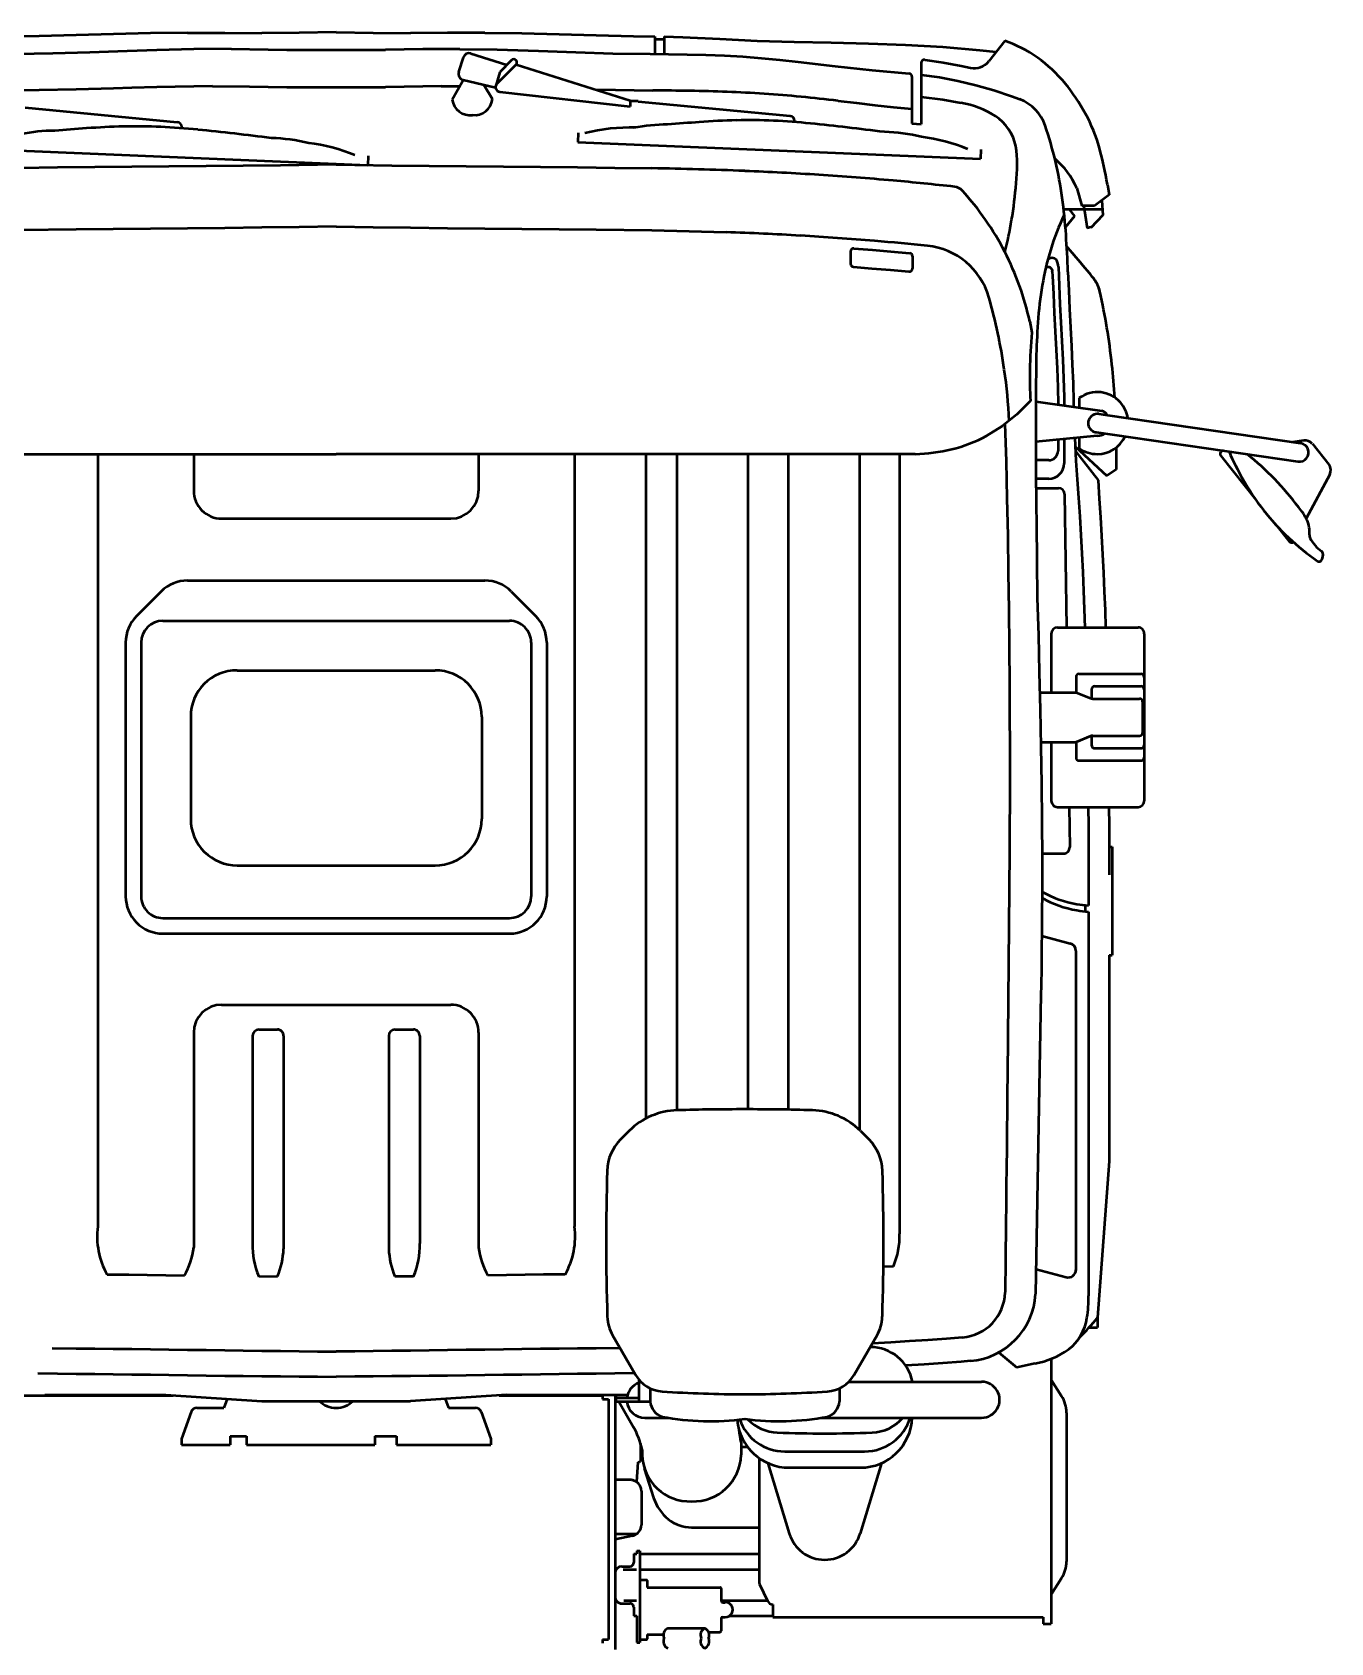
# Model space of a CAD drawing. Header units: millimetres. Extents: x 6561 to 120951, y 30990 to 83596.
# Drawn here: x 35562 to 36611, y 40950 to 42251 of the extents above; entities that cross this region are included whole.
import ezdxf

# ---------------------------------------------------------------- set-up
doc = ezdxf.new("R2010")
doc.units = ezdxf.units.MM
doc.layers.add('Diagramm-AM_2', color=152, linetype='Continuous', lineweight=50)
doc.layers.add('Gebäude-AM_0', color=7, linetype='Continuous', lineweight=50)

# ---------------------------------------------------------------- blocks, each defined once
blk = doc.blocks.new('Kipper DS')
at = {"layer": 'Diagramm-AM_2', "ltscale": 0.3}
for p, q in [((-167453.8, -2733340.9), (-167420.6, -2733314.4)), ((-167404.2, -2733312.9), (-167333.3, -2733350.7)), ((-167500.3, -2733672), (-167455, -2733359.8)), ((-167472.6, -2733690.1), (-167425.3, -2733364.2)), ((-167459.3, -2733354.7), (-167456.8, -2733372.8)), ((-167325.3, -2733401.5), (-167296.3, -2733378.3)), ((-167434.6, -2733488.9), (-167363.6, -2733432.1)), ((-167157.4, -2733752.5), (-167157.4, -2733622.5)), ((-167147.4, -2733612.5), (-166877.4, -2733612.5)), ((-167082.4, -2733717.5), (-167082.4, -2733617.5)), ((-167062.4, -2733692.5), (-167062.4, -2733617.5)), ((-167042.4, -2733695.6), (-167042.4, -2733620)), ((-167037.4, -2733615), (-167012.4, -2733615)), ((-167012.4, -2733615), (-166987.4, -2733615)), ((-166982.4, -2733695.6), (-166982.4, -2733620)), ((-166962.4, -2733692.5), (-166962.4, -2733617.5)), ((-166942.4, -2733717.5), (-166942.4, -2733617.5)), ((-166867.4, -2733752.5), (-166867.4, -2733622.5)), ((-167447.8, -2733657.8), (-167412.4, -2733657.8)), ((-167412.4, -2733657.8), (-167402.4, -2733672.8)), ((-166803.1, -2733669.2), (-166803.1, -2733664.1)), ((-166803.1, -2733664.1), (-166628.1, -2733664.1)), ((-166628.1, -2733669.1), (-166628.1, -2733664.1)), ((-167872.8, -2733672), (-167856, -2733669.3)), ((-167856, -2733669.3), (-167838.1, -2733692.5)), ((-167847, -2733680.9), (-167823.4, -2733679.4)), ((-167832.4, -2733680.5), (-167832.4, -2733742.5)), ((-167823.4, -2733679.4), (-167802.9, -2733698.6)), ((-167522.4, -2733787.5), (-167507.1, -2733680.8)), ((-167502.3, -2733685.8), (-167500.3, -2733672)), ((-167466.8, -2733688.3), (-167457.4, -2733787.5)), ((-167449.7, -2733724), (-167402.4, -2733672.8)), ((-167442.3, -2733723.7), (-167395.2, -2733687.1)), ((-167395.2, -2733687.1), (-167365.3, -2733685)), ((-167365.3, -2733685), (-167335.3, -2733683)), ((-167335.3, -2733683), (-167305.4, -2733681.2)), ((-167305.4, -2733681.2), (-167275.4, -2733679.6)), ((-167275.4, -2733679.6), (-167245.5, -2733678.1)), ((-167245.5, -2733678.1), (-167215.5, -2733676.9)), ((-167215.5, -2733676.9), (-167185.5, -2733675.8)), ((-167185.5, -2733675.8), (-167157.4, -2733674.9)), ((-166867.4, -2733669.5), (-166837.4, -2733669.3)), ((-166837.4, -2733669.3), (-166807.4, -2733669.1)), ((-166807.4, -2733669.1), (-166777.4, -2733669.1)), ((-166777.4, -2733669.1), (-166758.1, -2733669.1)), ((-166628.1, -2733669.1), (-166295.4, -2733669.1)), ((-166295.4, -2733669.1), (-166043.1, -2733688)), ((-166043.1, -2733688), (-166026.9, -2733688)), ((-166026.9, -2733701.7), (-166026.9, -2733688)), ((-167866.6, -2733721.5), (-167838.1, -2733713.3)), ((-167838.1, -2733692.5), (-167838.1, -2733713.3)), ((-167837.4, -2733710), (-167802.3, -2733704.5)), ((-167803.6, -2733698.6), (-167802.3, -2733704.5)), ((-167803.6, -2733698.6), (-167802.9, -2733698.6)), ((-167336.5, -2733716.4), (-167306.6, -2733714.6)), ((-167306.6, -2733714.6), (-167276.6, -2733713)), ((-167276.6, -2733713), (-167246.6, -2733711.6)), ((-167246.6, -2733711.6), (-167216.7, -2733710.3)), ((-167216.7, -2733710.3), (-167186.7, -2733709.2)), ((-167186.7, -2733709.2), (-167157.4, -2733708.3)), ((-167057.4, -2733697.5), (-167042.8, -2733697.5)), ((-167052.4, -2733722.5), (-167043.1, -2733699.3)), ((-166982, -2733697.5), (-166967.4, -2733697.5)), ((-166981.7, -2733699.3), (-166972.4, -2733722.5)), ((-166867.4, -2733702.9), (-166837.4, -2733702.6)), ((-166837.4, -2733702.6), (-166807.4, -2733702.5)), ((-166807.4, -2733702.5), (-166777.4, -2733702.5)), ((-166777.4, -2733702.5), (-166758.1, -2733702.5)), ((-166758.1, -2733702.5), (-166708.4, -2733702.7)), ((-166708.9, -2733707.7), (-166698.9, -2733707.7)), ((-166698.4, -2733702.7), (-166078.1, -2733702.7)), ((-167831.7, -2733733), (-167821.7, -2733724.9)), ((-167821.7, -2733724.9), (-167803.9, -2733739.6)), ((-167731.6, -2733735.6), (-167701.7, -2733734.4)), ((-167701.7, -2733734.4), (-167671.7, -2733733.2)), ((-167671.7, -2733733.2), (-167641.7, -2733731.7)), ((-167641.7, -2733731.7), (-167611.8, -2733730.1)), ((-167611.8, -2733730.1), (-167581.8, -2733728.6)), ((-167589.6, -2733744), (-167529.7, -2733741.8)), ((-167581.8, -2733728.6), (-167551.8, -2733727.4)), ((-167551.8, -2733727.4), (-167521.8, -2733726.8)), ((-167529.7, -2733741.8), (-167515.8, -2733741.7)), ((-167528, -2733717.5), (-167512.4, -2733717.5)), ((-167521.8, -2733726.8), (-167513.7, -2733726.7)), ((-167464, -2733717.5), (-167446.8, -2733717.5)), ((-167463.4, -2733724.6), (-167426.3, -2733723)), ((-167461.7, -2733741.7), (-167422.4, -2733741.7)), ((-167426.3, -2733723), (-167396.4, -2733720.6)), ((-167396.4, -2733720.6), (-167366.5, -2733718.4)), ((-167372.5, -2733741), (-167157.4, -2733737.9)), ((-167366.5, -2733718.4), (-167336.5, -2733716.4)), ((-167077.4, -2733722.5), (-167052.4, -2733722.5)), ((-167052.4, -2733781.1), (-167052.4, -2733722.5)), ((-166972.4, -2733779.4), (-166972.4, -2733722.5)), ((-166972.4, -2733722.5), (-166947.4, -2733722.5)), ((-166867.4, -2733733.7), (-166802.5, -2733732.8)), ((-166659.5, -2733778), (-166647.1, -2733731.9)), ((-166635.1, -2733722.7), (-166119.3, -2733722.7)), ((-166121.4, -2733787.2), (-166108.3, -2733738.4)), ((-165889.5, -2733738), (-165769.4, -2733738)), ((-165769.4, -2733738), (-165649.3, -2733738)), ((-167739.5, -2733751), (-167709.5, -2733749.7)), ((-167731.6, -2733760.9), (-167725.3, -2733760.4)), ((-167725.3, -2733760.4), (-167695.4, -2733759.2)), ((-167709.5, -2733749.7), (-167679.5, -2733748.5)), ((-167695.4, -2733759.2), (-167665.4, -2733757.9)), ((-167679.5, -2733748.5), (-167649.6, -2733747.1)), ((-167665.4, -2733757.9), (-167635.4, -2733756.4)), ((-167649.6, -2733747.1), (-167619.6, -2733745.5)), ((-167635.4, -2733756.4), (-167605.5, -2733754.8)), ((-167619.6, -2733745.5), (-167589.6, -2733744)), ((-167605.5, -2733754.8), (-167575.5, -2733753.3)), ((-167575.5, -2733753.3), (-167545.5, -2733752.2)), ((-167545.5, -2733752.2), (-167517.3, -2733751.7)), ((-167460.8, -2733751.7), (-167442.4, -2733751.7)), ((-167427.4, -2733766.7), (-167427.4, -2733787.5)), ((-167397.4, -2733766.7), (-167397.4, -2733787.5)), ((-167382.4, -2733787.3), (-167382.4, -2733751)), ((-167147.4, -2733762.5), (-167052.4, -2733762.5)), ((-166972.4, -2733762.5), (-166877.4, -2733762.5)), ((-166792.4, -2733777.6), (-166792.4, -2733742.8)), ((-165976.5, -2733762.5), (-165596.2, -2733762.5)), ((-165942.5, -2733762.5), (-165916.3, -2733745.8)), ((-165622.4, -2733745.9), (-165596.2, -2733762.5)), ((-165596.2, -2733762.5), (-165548.4, -2733762.5)), ((-165548.4, -2733775.5), (-165548.4, -2733762.5)), ((-167651.5, -2733797.3), (-167633.6, -2733793.9)), ((-167590, -2733786.9), (-167530, -2733787.5)), ((-167530, -2733787.5), (-167470, -2733787.5)), ((-167470, -2733787.5), (-167410, -2733787.6)), ((-167410, -2733787.6), (-167354.8, -2733787)), ((-167354.8, -2733787), (-167324.8, -2733786.6)), ((-167324.8, -2733786.6), (-167264.8, -2733785.9)), ((-167264.8, -2733785.9), (-167204.8, -2733785.1)), ((-167204.8, -2733785.1), (-167144.8, -2733783.4)), ((-167144.8, -2733783.4), (-167084.8, -2733781.9)), ((-167084.8, -2733781.9), (-167024.9, -2733780.5)), ((-167024.9, -2733780.5), (-166964.9, -2733779.4)), ((-166964.9, -2733779.4), (-166904.9, -2733778.5)), ((-166904.9, -2733778.5), (-166844.9, -2733777.9)), ((-166844.9, -2733777.9), (-166784.9, -2733777.5)), ((-166784.9, -2733777.5), (-166754.9, -2733777.5)), ((-166758.1, -2733777.5), (-166728.1, -2733777.5)), ((-166728.1, -2733777.5), (-166698.1, -2733777.7)), ((-166698.1, -2733777.7), (-166668.1, -2733777.9)), ((-166668.1, -2733777.9), (-166638.1, -2733778.2)), ((-166638.1, -2733778.2), (-166608.1, -2733778.5)), ((-166608.1, -2733778.5), (-166578.2, -2733779)), ((-166578.2, -2733779), (-166565.2, -2733779.2)), ((-166565.2, -2733779.2), (-166081.2, -2733787.9)), ((-165968.9, -2733789.1), (-165962.4, -2733818.4)), ((-165559.4, -2733775.5), (-165548.4, -2733775.5)), ((-165559.4, -2734212.5), (-165559.4, -2733775.5)), ((-168015.4, -2733827), (-168010.2, -2733813.2)), ((-167523.4, -2733796.3), (-167522.3, -2733797)), ((-167522.3, -2733797), (-167501.3, -2733818.4)), ((-167501.3, -2733818.4), (-167482.6, -2733841.9)), ((-165986.8, -2733847.5), (-165962.4, -2733818.4)), ((-168104.9, -2733837.6), (-168071.9, -2733863.3)), ((-168025.1, -2733855.4), (-168015.4, -2733827)), ((-167485.7, -2733837.7), (-167425.7, -2733835.6)), ((-167482.6, -2733841.9), (-167466.9, -2733867.4)), ((-167425.7, -2733835.6), (-167365.7, -2733834.1)), ((-167365.7, -2733834.1), (-167305.7, -2733833)), ((-167305.7, -2733833), (-167245.7, -2733832.1)), ((-167245.7, -2733832.1), (-167185.7, -2733831.3)), ((-167185.7, -2733831.3), (-167125.7, -2733830.7)), ((-167125.7, -2733830.7), (-167065.7, -2733830.2)), ((-167065.7, -2733830.2), (-166915.7, -2733829.7)), ((-166915.7, -2733829.7), (-166795.7, -2733830)), ((-166795.7, -2733830), (-166675.7, -2733830.9)), ((-166675.7, -2733830.9), (-166555.8, -2733832.1)), ((-166555.8, -2733832.1), (-166435.8, -2733833.4)), ((-166435.8, -2733833.4), (-166405.8, -2733833.7)), ((-166405.8, -2733833.7), (-166375.8, -2733834)), ((-166375.8, -2733834), (-166345.8, -2733834.3)), ((-166345.8, -2733834.3), (-166315.8, -2733834.6)), ((-166315.8, -2733834.6), (-166285.8, -2733835)), ((-166285.8, -2733835), (-166255.8, -2733835.3)), ((-166255.8, -2733835.3), (-166225.8, -2733835.6)), ((-166225.8, -2733835.6), (-166195.8, -2733835.9)), ((-166195.8, -2733835.9), (-166135.8, -2733836.5)), ((-166135.8, -2733836.5), (-166083.9, -2733837.1)), ((-168089.7, -2733878.2), (-168086.7, -2733851.8)), ((-168033.3, -2733884.2), (-168025.1, -2733855.4)), ((-168094.9, -2733937.9), (-168089.7, -2733878.2)), ((-168064.1, -2733907.9), (-168061.1, -2733893.2)), ((-168040.2, -2733913.4), (-168033.3, -2733884.2)), ((-167940.9, -2734527), (-167914, -2733876.7)), ((-167929, -2733876.1), (-167914, -2733876.7)), ((-165973.1, -2733893.2), (-165971.9, -2733907.9)), ((-165939.4, -2734089.6), (-165939.4, -2733875)), ((-165881.4, -2734133.5), (-165881.4, -2733875)), ((-168069.8, -2733937.3), (-168064.1, -2733907.9)), ((-168045.8, -2733942.9), (-168040.2, -2733913.4)), ((-168009.9, -2733937.6), (-168004.6, -2733908.4)), ((-166011, -2733906.1), (-166009, -2733931.8)), ((-165971.9, -2733907.9), (-165969.6, -2733937.8)), ((-168098.3, -2733997.8), (-168094.9, -2733937.9)), ((-168074.2, -2733967), (-168069.8, -2733937.3)), ((-168049.9, -2733972.6), (-168045.8, -2733942.9)), ((-168014.1, -2733972.6), (-168009.9, -2733937.6)), ((-166009, -2733931.8), (-166006.8, -2733961.8)), ((-165969.6, -2733937.8), (-165967.5, -2733967.8)), ((-168069.3, -2733972.6), (-167969.9, -2733972.6)), ((-167971.1, -2733987.6), (-167969.9, -2733972.6)), ((-166006.8, -2733961.8), (-166004.9, -2733991.7)), ((-165967.5, -2733967.8), (-165965.5, -2733997.7)), ((-168100.5, -2734057.8), (-168098.3, -2733997.8)), ((-168057.4, -2734051.8), (-168051.7, -2733992.1)), ((-168046.8, -2733987.6), (-167971.1, -2733987.6)), ((-167997.7, -2734017.4), (-167994.7, -2733987.6)), ((-167764.6, -2734021.5), (-167762, -2733991.7)), ((-167757, -2733986.7), (-167737.1, -2733986.7)), ((-167734.7, -2734022.3), (-167732.1, -2733992.4)), ((-167437.4, -2733982.6), (-167437.4, -2734917.5)), ((-166004.9, -2733991.7), (-166003, -2734021.6)), ((-168001, -2734047.3), (-167997.7, -2734017.4)), ((-167767.1, -2734051.4), (-167764.6, -2734021.5)), ((-167737.1, -2734052.2), (-167734.7, -2734022.3)), ((-167437.4, -2734007.5), (-166178.4, -2734007.5)), ((-166125.8, -2734017.5), (-166125.2, -2734033.7)), ((-166003, -2734021.6), (-166001.4, -2734051.6)), ((-168063.9, -2734111.5), (-168057.4, -2734051.8)), ((-168004.4, -2734077.1), (-168001, -2734047.3)), ((-167769.5, -2734081.3), (-167767.1, -2734051.4)), ((-167739.5, -2734082.1), (-167737.1, -2734052.2)), ((-166014.6, -2734043.9), (-165950.7, -2734080.9)), ((-165808.1, -2734036.9), (-165694.7, -2734071.1)), ((-168102, -2734117.8), (-168100.5, -2734057.8)), ((-168007.9, -2734106.9), (-168004.4, -2734077.1)), ((-167437.4, -2734072.5), (-166346.2, -2734072.5)), ((-166344.6, -2734070.9), (-166330.4, -2734056.7)), ((-165827, -2734128.5), (-165827, -2734064)), ((-165800.8, -2734128.5), (-165800.8, -2734071)), ((-167764.5, -2734086.7), (-167744.5, -2734086.7)), ((-165928.9, -2734104.5), (-165907.4, -2734104.5)), ((-168103.1, -2734177.8), (-168102, -2734117.8)), ((-168070.8, -2734171.1), (-168063.9, -2734111.5)), ((-165827, -2734193.1), (-165827, -2734128.5)), ((-165800.8, -2734186.1), (-165800.8, -2734128.5)), ((-168104.9, -2734237.7), (-168103.1, -2734177.8)), ((-168074, -2734200.9), (-168070.8, -2734171.1)), ((-167975.4, -2734177.3), (-167973.4, -2734177.2)), ((-168076.8, -2734230.8), (-168074, -2734200.9)), ((-168006.9, -2734429.9), (-167983.3, -2734184.5)), ((-167437.4, -2734187.5), (-166378.8, -2734187.5)), ((-165808.1, -2734220.2), (-165694.7, -2734186)), ((-168079.1, -2734260.7), (-168076.8, -2734230.8)), ((-165816.2, -2734234.5), (-165617.1, -2734234.5)), ((-165704.4, -2734343.5), (-165704.4, -2734234.5)), ((-165661.4, -2734427.5), (-165661.4, -2734234.5)), ((-165636.4, -2734427.5), (-165636.4, -2734234.5)), ((-165612.9, -2734233.6), (-165585.7, -2734220.9)), ((-165586.4, -2734296), (-165586.4, -2734221.2)), ((-165579.9, -2734212.5), (-165559.4, -2734212.5)), ((-165561.4, -2734282.9), (-165561.4, -2734212.5)), ((-168107.9, -2734297.7), (-168104.9, -2734237.7)), ((-168080.8, -2734290.6), (-168079.1, -2734260.7)), ((-167437.4, -2734252.5), (-166379.4, -2734252.5)), ((-165847.4, -2734264.3), (-165847.4, -2734261.2)), ((-165834.4, -2734263.5), (-165834.4, -2734253.2)), ((-167797.5, -2734347.5), (-167795.6, -2734287.6)), ((-165841.9, -2734263.5), (-165821.4, -2734263.5)), ((-168110.6, -2734357.6), (-168107.9, -2734297.7)), ((-168081.9, -2734320.6), (-168080.8, -2734290.6)), ((-165607.4, -2734415), (-165607.4, -2734297.5)), ((-165605.4, -2734295.5), (-165585.3, -2734295.5)), ((-165583.3, -2734293.5), (-165583.3, -2734289)), ((-165559.4, -2734293.5), (-165559.4, -2734289)), ((-165557.4, -2734295.5), (-165537.4, -2734295.5)), ((-165535.4, -2734317.4), (-165535.4, -2734297.5)), ((-168083.1, -2734380.6), (-168081.9, -2734320.6)), ((-165541.4, -2734382), (-165541.4, -2734322)), ((-168111.5, -2734387.6), (-168110.6, -2734357.6)), ((-167798.9, -2734407.5), (-167797.5, -2734347.5)), ((-168111.5, -2734387.6), (-168083.2, -2734387.6)), ((-168107, -2734387.6), (-168107, -2734402.6)), ((-168083.4, -2734410.6), (-168083.1, -2734380.6)), ((-167437.4, -2734367.5), (-166377.9, -2734367.5)), ((-165881.4, -2734419), (-165881.4, -2734381.5)), ((-165531.4, -2734415), (-165531.4, -2734387.6)), ((-168112.4, -2734437.5), (-168111.8, -2734402.6)), ((-168111.8, -2734402.6), (-168083.3, -2734402.6)), ((-168084.4, -2734470.6), (-168083.4, -2734410.6)), ((-168025.3, -2734466.2), (-168024.5, -2734406.2)), ((-167899.8, -2734467.5), (-167898.9, -2734407.5)), ((-167800.2, -2734497.5), (-167798.9, -2734407.5)), ((-167437.4, -2734417.5), (-166364.4, -2734417.5)), ((-165928.9, -2734410.5), (-165907.4, -2734410.5)), ((-165907.4, -2734428.5), (-165907.4, -2734410.4)), ((-165799.6, -2734420.1), (-165752.1, -2734404.8)), ((-165619.4, -2734427), (-165619.4, -2734416)), ((-165618.4, -2734415), (-165607.4, -2734415)), ((-165531.4, -2734415), (-165524.4, -2734415)), ((-165523.4, -2734427), (-165523.4, -2734416)), ((-168113.7, -2734497.5), (-168112.4, -2734437.5)), ((-168066.5, -2734627), (-168008.4, -2734442.6)), ((-168022.4, -2734653.4), (-167998.4, -2734442.5)), ((-168008.4, -2734442.6), (-167998.4, -2734442.5)), ((-168007.2, -2734435.2), (-168007.1, -2734442.6)), ((-166344.6, -2734444.1), (-166330.4, -2734458.3)), ((-166014.6, -2734471.1), (-165950.7, -2734434.2)), ((-165953.2, -2734435.6), (-165952.8, -2734467.6)), ((-165942.7, -2734428.5), (-165907.4, -2734428.5)), ((-165913.4, -2734466), (-165913.4, -2734428.5)), ((-165907.4, -2734466), (-165907.4, -2734428.5)), ((-165907.4, -2734460.8), (-165866, -2734437.1)), ((-165839.9, -2734426), (-165810.6, -2734426)), ((-165829.6, -2734423.5), (-165821.4, -2734423.5)), ((-165809.4, -2734430.3), (-165809.4, -2734428.3)), ((-165809.4, -2734430.3), (-165777.8, -2734432.5)), ((-165780.9, -2734442.5), (-165780.9, -2734467)), ((-165762.9, -2734424.5), (-165708.4, -2734424.5)), ((-165709.2, -2734424.5), (-165708.4, -2734424.5)), ((-165693.9, -2734467), (-165693.9, -2734431.9)), ((-165690.8, -2734438.7), (-165684.6, -2734467)), ((-165666.4, -2734432), (-165666.4, -2734427)), ((-165666.4, -2734427), (-165619.4, -2734427)), ((-165666.4, -2734432), (-165661.4, -2734432)), ((-165661.4, -2734437), (-165661.4, -2734432)), ((-165661.4, -2734437), (-165647.4, -2734437)), ((-165641.4, -2734456), (-165641.4, -2734443)), ((-165636.4, -2734444.5), (-165636.4, -2734432.5)), ((-165619.4, -2734427), (-165518.4, -2734427)), ((-165586.4, -2734444.5), (-165586.4, -2734432.5)), ((-165581.4, -2734456), (-165581.4, -2734443)), ((-165575.4, -2734437), (-165561.4, -2734437)), ((-165561.4, -2734432), (-165518.4, -2734432)), ((-165561.4, -2734437), (-165561.4, -2734432)), ((-165518.4, -2734432), (-165518.4, -2734427)), ((-168026, -2734498.5), (-168025.3, -2734466.2)), ((-167900.5, -2734527.5), (-167899.8, -2734467.5)), ((-165993.7, -2734459), (-165993.4, -2734497.6)), ((-165952.8, -2734467.6), (-165952.5, -2734497.6)), ((-165918.2, -2734642.5), (-165918.2, -2734447)), ((-165918.2, -2734467), (-165913.4, -2734464.3)), ((-165918.2, -2734467), (-165858.2, -2734467)), ((-165913.4, -2734466), (-165907.4, -2734466)), ((-165858.2, -2734467), (-165507.4, -2734467)), ((-165641.4, -2734455.4), (-165641.4, -2734444.5)), ((-165636.4, -2734453.9), (-165636.4, -2734444.5)), ((-165630.4, -2734467), (-165592.4, -2734467)), ((-165586.4, -2734452.8), (-165586.4, -2734444.5)), ((-165581.4, -2734455.4), (-165581.4, -2734444.5)), ((-168086.1, -2734530.6), (-168084.4, -2734470.6)), ((-165917.4, -2734654.5), (-165917.4, -2734487.5)), ((-165917.4, -2734487.5), (-165911.4, -2734487.5)), ((-165911.4, -2734487.5), (-165911.4, -2734477.5)), ((-165911.4, -2734477.5), (-165523.4, -2734477.5)), ((-165523.4, -2734487.5), (-165523.4, -2734477.5)), ((-165523.4, -2734487.5), (-165517.4, -2734487.5)), ((-168115.5, -2734557.5), (-168113.7, -2734497.5)), ((-167800.8, -2734557.5), (-167800.2, -2734497.5)), ((-165993.4, -2734497.6), (-165993.1, -2734527.6)), ((-165952.5, -2734497.6), (-165952.2, -2734527.6)), ((-168088.4, -2734590.5), (-168086.1, -2734530.6)), ((-167955.9, -2734526.4), (-167940.9, -2734527)), ((-167901.1, -2734587.5), (-167900.5, -2734527.5)), ((-167437.4, -2734532.5), (-166190.2, -2734532.5)), ((-166112.9, -2734547.5), (-166112.5, -2734582.5)), ((-165993.1, -2734527.6), (-165992.7, -2734557.6)), ((-165952.2, -2734527.6), (-165951.8, -2734557.6)), ((-168117.1, -2734617.5), (-168115.5, -2734557.5)), ((-167801.3, -2734617.5), (-167800.8, -2734557.5)), ((-165992.7, -2734557.6), (-165992.4, -2734587.6)), ((-165951.8, -2734557.6), (-165951.4, -2734587.6)), ((-168090.4, -2734657.6), (-168088.4, -2734590.5)), ((-167901.6, -2734647.5), (-167901.1, -2734587.5)), ((-167215.6, -2734634.9), (-167175.7, -2734595.1)), ((-167133.3, -2734577.5), (-166723.2, -2734577.5)), ((-166112.5, -2734582.5), (-166112.1, -2734612.5)), ((-165992.4, -2734587.6), (-165992, -2734617.6)), ((-165951.4, -2734587.6), (-165950.9, -2734617.5)), ((-168117.6, -2734677.5), (-168117.1, -2734617.5)), ((-167801.8, -2734677.5), (-167801.3, -2734617.5)), ((-167133.2, -2734602.5), (-166723.2, -2734602.5)), ((-166112.1, -2734612.5), (-166111.7, -2734642.5)), ((-165992, -2734617.6), (-165991.6, -2734647.5)), ((-165950.9, -2734617.5), (-165950.5, -2734647.5)), ((-168084.2, -2734699.8), (-168065.9, -2734641.7)), ((-168073.5, -2734634.2), (-168054, -2734653.4)), ((-168066.5, -2734627), (-168035.1, -2734657.9)), ((-167902.1, -2734707.5), (-167901.6, -2734647.5)), ((-167168.2, -2734917.5), (-167168.2, -2734637.5)), ((-166688.2, -2734917.5), (-166688.2, -2734637.5)), ((-166663.2, -2734917.5), (-166663.2, -2734637.5)), ((-166111.7, -2734642.5), (-166111.3, -2734672.5)), ((-165991.6, -2734647.5), (-165991.2, -2734677.5)), ((-165950.5, -2734647.5), (-165950.1, -2734677.5)), ((-165918.2, -2734642.5), (-165908.2, -2734797.5)), ((-168117.6, -2734677.5), (-168117.4, -2734737.5)), ((-168091.4, -2734717.6), (-168090.4, -2734657.6)), ((-168054, -2734653.4), (-168031.9, -2734659.8)), ((-168041.7, -2734712.5), (-168029.1, -2734660)), ((-168033.6, -2734678.9), (-168010.2, -2734665.1)), ((-167802.4, -2734737.5), (-167801.8, -2734677.5)), ((-167233.2, -2734917.5), (-167233.2, -2734677.3)), ((-165991.2, -2734677.5), (-165990.8, -2734707.5)), ((-165950.1, -2734677.5), (-165949.7, -2734707.5)), ((-165890.8, -2734683.3), (-165847.4, -2734667.5)), ((-165847.4, -2734667.5), (-165837.4, -2734667.5)), ((-165837.4, -2734820), (-165837.4, -2734667.5)), ((-167437.4, -2734687.5), (-167378.2, -2734687.5)), ((-167013.2, -2734682.5), (-166848.2, -2734682.5)), ((-166503.2, -2734687.5), (-166156.1, -2734687.5)), ((-165897.4, -2734736.1), (-165897.4, -2734692.7)), ((-168091.4, -2734717.6), (-168091.3, -2734777.6)), ((-168077.7, -2734712.3), (-168054.4, -2734719.7)), ((-168041.6, -2734712), (-168009.6, -2734730.1)), ((-168031.3, -2734747.8), (-168031.2, -2734717.8)), ((-167902.7, -2734767.5), (-167902.1, -2734707.5)), ((-165990.8, -2734707.5), (-165990.4, -2734737.5)), ((-165949.7, -2734707.5), (-165949.3, -2734737.5)), ((-168117.4, -2734737.5), (-168117.2, -2734797.5)), ((-168031.3, -2734747.8), (-168031.1, -2734777.8)), ((-167803, -2734797.5), (-167802.4, -2734737.5)), ((-167333.2, -2734917.5), (-167333.2, -2734732.5)), ((-166548.2, -2734917.5), (-166548.2, -2734732.5)), ((-165990.4, -2734737.5), (-165990, -2734767.5)), ((-165949.3, -2734737.5), (-165949, -2734767.5)), ((-165911.8, -2734741.4), (-165897.4, -2734736.1)), ((-168091.3, -2734777.6), (-168089.9, -2734837.6)), ((-168031.1, -2734777.8), (-168030.6, -2734807.8)), ((-167903.4, -2734827.5), (-167902.7, -2734767.5)), ((-167088.2, -2734917.5), (-167088.2, -2734757.5)), ((-166773.2, -2734917.5), (-166773.2, -2734757.5)), ((-166498.2, -2734782.5), (-166162.8, -2734782.5)), ((-165990, -2734767.5), (-165989.6, -2734797.5)), ((-165949, -2734767.5), (-165948.6, -2734797.5)), ((-168117.6, -2734857.5), (-168117.2, -2734797.5)), ((-168030.6, -2734807.8), (-168029.9, -2734837.6)), ((-167803.8, -2734857.5), (-167803, -2734797.5)), ((-166508.2, -2734822.5), (-166508.2, -2734792.5)), ((-166109.6, -2734792.5), (-166109.3, -2734822.5)), ((-165989.6, -2734797.5), (-165989.2, -2734827.5)), ((-165948.6, -2734797.5), (-165948.3, -2734827.5)), ((-165908.2, -2734917.5), (-165908.2, -2734797.5)), ((-167904.3, -2734887.5), (-167903.4, -2734827.5)), ((-166498.2, -2734832.5), (-166154.1, -2734832.5)), ((-165989.2, -2734827.5), (-165988.8, -2734857.5)), ((-165948.3, -2734827.5), (-165948, -2734857.5)), ((-165851.4, -2734855), (-165851.4, -2734820)), ((-165851.4, -2734820), (-165837.4, -2734820)), ((-168118.5, -2734917.5), (-168117.6, -2734857.5)), ((-168089.9, -2734997.4), (-168089.9, -2734837.6)), ((-168029.9, -2734997.4), (-168029.9, -2734837.6)), ((-167804.8, -2734917.5), (-167803.8, -2734857.5)), ((-165988.8, -2734857.5), (-165988.5, -2734887.5)), ((-165948, -2734857.5), (-165947.7, -2734887.5)), ((-165851.4, -2734855), (-165837.4, -2734855)), ((-165837.4, -2734917.5), (-165837.4, -2734855)), ((-167930.9, -2735516.8), (-167904.1, -2734866.5)), ((-167919, -2734865.9), (-167904.1, -2734866.5)), ((-167904.8, -2734917.5), (-167904.3, -2734887.5)), ((-165988.5, -2734887.5), (-165988.2, -2734917.5)), ((-165947.7, -2734887.5), (-165947.4, -2734917.5)), ((-168118.5, -2734917.5), (-168117.6, -2734977.5)), ((-167904.8, -2734917.5), (-167904.3, -2734947.5)), ((-167804.8, -2734917.5), (-167803.8, -2734977.5)), ((-167437.4, -2735852.4), (-167437.4, -2734917.5)), ((-167333.2, -2735102.5), (-167333.2, -2734917.5)), ((-167233.2, -2735157.6), (-167233.2, -2734917.5)), ((-167168.2, -2735197.5), (-167168.2, -2734917.5)), ((-167088.2, -2735077.5), (-167088.2, -2734917.5)), ((-166773.2, -2735077.5), (-166773.2, -2734917.5)), ((-166688.2, -2735197.5), (-166688.2, -2734917.5)), ((-166663.2, -2735197.5), (-166663.2, -2734917.5)), ((-166548.2, -2735102.5), (-166548.2, -2734917.5)), ((-165988.5, -2734947.5), (-165988.2, -2734917.5)), ((-165947.7, -2734947.5), (-165947.4, -2734917.5)), ((-165908.2, -2735037.5), (-165908.2, -2734917.5)), ((-165837.4, -2735062.5), (-165837.4, -2734917.5)), ((-167904.3, -2734947.5), (-167903.4, -2735007.5)), ((-165988.8, -2734977.5), (-165988.5, -2734947.5)), ((-165948, -2734977.5), (-165947.7, -2734947.5)), ((-168117.6, -2734977.5), (-168117.2, -2735037.5)), ((-167803.8, -2734977.5), (-167803.1, -2735037.5)), ((-165989.2, -2735007.5), (-165988.8, -2734977.5)), ((-165948.3, -2735007.5), (-165948, -2734977.5)), ((-168090.8, -2735027.3), (-168089.9, -2734997.4)), ((-168031.1, -2735057.3), (-168029.9, -2734997.4)), ((-167903.4, -2735007.5), (-167902.7, -2735067.5)), ((-166508.2, -2735042.5), (-166508.2, -2735012.5)), ((-166498.2, -2735002.5), (-166154.1, -2735002.5)), ((-166109.7, -2735042.5), (-166109.3, -2735012.5)), ((-165989.6, -2735037.5), (-165989.2, -2735007.5)), ((-165948.6, -2735037.5), (-165948.3, -2735007.5)), ((-168117.4, -2735097.5), (-168117.2, -2735037.5)), ((-168091.5, -2735087.3), (-168090.8, -2735027.3)), ((-167803.1, -2735037.5), (-167802.4, -2735097.5)), ((-165990, -2735067.5), (-165989.6, -2735037.5)), ((-165949, -2735067.5), (-165948.6, -2735037.5)), ((-165918.2, -2735192.5), (-165908.2, -2735037.5)), ((-168031.2, -2735117.3), (-168031.1, -2735057.3)), ((-167902.7, -2735067.5), (-167902.1, -2735127.5)), ((-166498.2, -2735052.5), (-166162.8, -2735052.5)), ((-165990.4, -2735097.5), (-165990, -2735067.5)), ((-165949.3, -2735097.5), (-165949, -2735067.5)), ((-165851.4, -2735088.5), (-165851.4, -2735062.5)), ((-165851.4, -2735062.5), (-165837.4, -2735062.5)), ((-168091.5, -2735087.3), (-168091, -2735147.3)), ((-165911.8, -2735093.7), (-165897.4, -2735098.9)), ((-165851.4, -2735088.5), (-165837.4, -2735088.5)), ((-165837.4, -2735167.5), (-165837.4, -2735088.5)), ((-168117.6, -2735157.5), (-168117.4, -2735097.5)), ((-168031.2, -2735117.3), (-168030.4, -2735177.3)), ((-167802.4, -2735097.5), (-167801.8, -2735157.5)), ((-165990.8, -2735127.5), (-165990.4, -2735097.5)), ((-165949.7, -2735127.5), (-165949.3, -2735097.5)), ((-165897.4, -2735142.3), (-165897.4, -2735098.9)), ((-167902.1, -2735127.5), (-167901.6, -2735187.5)), ((-165991.2, -2735157.5), (-165990.8, -2735127.5)), ((-165950.1, -2735157.5), (-165949.7, -2735127.5)), ((-168117.6, -2735157.5), (-168117.1, -2735217.5)), ((-168091, -2735147.3), (-168089.6, -2735207.3)), ((-167965.4, -2735167), (-167963.5, -2735167)), ((-167801.8, -2735157.5), (-167801.3, -2735217.5)), ((-167437.4, -2735147.5), (-167378.2, -2735147.5)), ((-167013.2, -2735152.5), (-166848.2, -2735152.5)), ((-166503.2, -2735147.5), (-166156.1, -2735147.5)), ((-166111.7, -2735192.5), (-166111.3, -2735162.5)), ((-165991.6, -2735187.5), (-165991.2, -2735157.5)), ((-165950.5, -2735187.5), (-165950.1, -2735157.5)), ((-165890.8, -2735151.7), (-165847.4, -2735167.5)), ((-165847.4, -2735167.5), (-165837.4, -2735167.5)), ((-168030.4, -2735177.3), (-168029.7, -2735207.3)), ((-167997, -2735419.7), (-167973.3, -2735174.3)), ((-167901.6, -2735187.5), (-167901.1, -2735247.5)), ((-166112.1, -2735222.5), (-166111.7, -2735192.5)), ((-165992, -2735217.5), (-165991.6, -2735187.5)), ((-165951, -2735217.5), (-165950.5, -2735187.5)), ((-165918.2, -2735388.1), (-165918.2, -2735192.5)), ((-165917.4, -2735966.5), (-165917.4, -2735180.6)), ((-168117.1, -2735217.5), (-168115.5, -2735277.4)), ((-168089.6, -2735207.3), (-168088, -2735255.3)), ((-168029.7, -2735207.3), (-168028.5, -2735247.4)), ((-167801.3, -2735217.5), (-167800.8, -2735277.5)), ((-167215.6, -2735200.1), (-167175.8, -2735239.9)), ((-166112.5, -2735252.5), (-166112.1, -2735222.5)), ((-165992.4, -2735247.5), (-165992, -2735217.5)), ((-165951.4, -2735247.5), (-165951, -2735217.5)), ((-168028.5, -2735247.4), (-168027.6, -2735277.4)), ((-167901.1, -2735247.5), (-167900.6, -2735307.5)), ((-167133.2, -2735232.5), (-166723.2, -2735232.5)), ((-165992.8, -2735277.5), (-165992.4, -2735247.5)), ((-165951.8, -2735277.5), (-165951.4, -2735247.5)), ((-168088, -2735255.3), (-168085.7, -2735315.3)), ((-167133.3, -2735257.5), (-166723.2, -2735257.5)), ((-166112.9, -2735287.5), (-166112.5, -2735252.5)), ((-168115.5, -2735277.4), (-168113.7, -2735337.4)), ((-168027.6, -2735277.4), (-168026, -2735337.4)), ((-167800.8, -2735277.5), (-167800.2, -2735337.5)), ((-167437.4, -2735302.5), (-166190.2, -2735302.5)), ((-165993.1, -2735307.5), (-165992.8, -2735277.5)), ((-165952.2, -2735307.5), (-165951.8, -2735277.5)), ((-168085.7, -2735315.3), (-168084.2, -2735375.2)), ((-167900.6, -2735307.5), (-167899.9, -2735367.4)), ((-165993.4, -2735337.5), (-165993.1, -2735307.5)), ((-165952.5, -2735337.5), (-165952.2, -2735307.5)), ((-168113.7, -2735337.4), (-168112.4, -2735397.4)), ((-168026, -2735337.4), (-168024.9, -2735397.4)), ((-167800.2, -2735337.5), (-167798.9, -2735427.4)), ((-165993.7, -2735376), (-165993.4, -2735337.5)), ((-165952.9, -2735367.5), (-165952.5, -2735337.5)), ((-168084.2, -2735375.2), (-168083.3, -2735435.2)), ((-167899.9, -2735367.4), (-167898.9, -2735427.4)), ((-165953.2, -2735399.4), (-165952.9, -2735367.5)), ((-168112.4, -2735397.4), (-168111.8, -2735432.4)), ((-168024.9, -2735397.4), (-168024.3, -2735451.6))]:
    blk.add_line(p, q, dxfattribs=at)
for centre, radius, start, end in [((-167411.3, -2733326.1), 15, 61.9576, 128.6343), ((-167327.1, -2733294.5), 56.1, 297.4363, 325.9376), ((-167276.6, -2733328.8), 5, 97.8709, 144.7096), ((-167274.4, -2733341.2), 17.6, 63.3871, 99.2558), ((-167268.8, -2733329.9), 5, 324.8445, 63.5735), ((-167444.4, -2733352.7), 15, 128.6343, 187.7149), ((-167440.1, -2733362), 15, 351.739, 171.739), ((-167289.5, -2733432.5), 92.8, 118.6639, 131.4853), ((-167322.9, -2733367.7), 20, 113.2526, 123.7877), ((-167310.7, -2733397.3), 52, 85.8583, 112.629), ((-167306.1, -2733335.5), 10, 264.8369, 298.7569), ((-167607.5, -2733091.9), 419, 316.6952, 324.8994), ((-167082, -2733728.3), 453.6, 126.3597, 133.9386), ((-167299.4, -2733374.4), 5, 308.6343, 36.4417), ((-167075.4, -2733734.9), 462.9, 133.9626, 141.3889), ((-167594.5, -2733103.8), 401.4, 308.0984, 316.6627), ((-167600, -2733096.5), 410.5, 299.69, 308.0637), ((-167616.2, -2733067.8), 443.5, 293.2135, 299.6779), ((-167437.8, -2733485), 5, 171.739, 308.6343), ((-167147.4, -2733622.5), 10, 89.9985, 179.9985), ((-167077.4, -2733617.5), 5, 89.9985, 179.9985), ((-167057.4, -2733617.5), 5, 89.9985, 179.9985), ((-167037.4, -2733620), 5, 89.9985, 179.9985), ((-166987.4, -2733620), 5, 359.9985, 89.9985), ((-166967.4, -2733617.5), 5, 359.9985, 89.9985), ((-166947.4, -2733617.5), 5, 359.9985, 89.9985), ((-166877.4, -2733622.5), 10, 359.9985, 89.9985), ((-167458.8, -2734783.3), 1125.5, 93.5549, 96.2741), ((-167487.4, -2733688.3), 50, 131.5549, 215.6838), ((-167487.4, -2733688.3), 50, 99.3406, 131.5549), ((-167487.4, -2733688.3), 50, 359.9985, 64.4252), ((-167856.6, -2733951.5), 277, 105.6753, 118.0883), ((-167781.1, -2734228.7), 564.2, 99.3594, 105.4523), ((-167682.9, -2733746.1), 64.4, 105.4947, 132.8463), ((-167689.4, -2733732.9), 50, 102.4002, 129.6527), ((-167458.6, -2734782.3), 1124.5, 99.3454, 102.4025), ((-167459.3, -2734778.2), 1120.4, 96.2754, 99.3438), ((-167487.4, -2733688.3), 21.1, 127.381, 159.0987), ((-167487.4, -2733688), 15, 171.739, 327.5589), ((-167487.4, -2733688), 15, 327.5589, 351.739), ((-167487.4, -2733688), 20.5, 359.9985, 34.7237), ((-167487.4, -2733688.3), 50, 324.3131, 359.9985), ((-166228.8, -2733923.6), 300, 43.6358, 51.7598), ((-167848.2, -2733966.2), 293.8, 118.1732, 129.8739), ((-165113.1, -2736841.2), 4087.2, 129.7518, 130.5929), ((-167057.4, -2733692.5), 5, 179.9985, 269.9985), ((-167052.4, -2733695.6), 10, 338.1971, 359.9985), ((-166972.4, -2733695.6), 10, 179.9985, 201.7999), ((-166967.4, -2733692.5), 5, 269.9985, 359.9985), ((-166891.5, -2733689.4), 183.6, 350.0081, 355.8598), ((-166881.5, -2733689.4), 183.5, 349.9972, 355.8387), ((-166071.3, -2733870.9), 168.4, 80.2307, 92.3238), ((-166055.3, -2733785.8), 81.8, 39.1242, 81.1679), ((-167887.8, -2733920), 233, 129.6883, 144.4402), ((-167817, -2733838.6), 127.2, 112.9486, 139.9798), ((-167733, -2734608.4), 871.6, 93.8493, 97.7935), ((-167656.2, -2733398.3), 381.9, 243.9872, 252.9885), ((-167652.5, -2735815.3), 2081.2, 92.1787, 93.8305), ((-167422.4, -2733766.7), 25, 359.9985, 89.9985), ((-167372.4, -2733751), 10, 90.8237, 179.9985), ((-167077.4, -2733717.5), 5, 179.9985, 269.9985), ((-166947.4, -2733717.5), 5, 269.9985, 359.9985), ((-166802.4, -2733742.8), 10, 359.9985, 90.8237), ((-166889.5, -2733689.4), 181.6, 330.9734, 349.9073), ((-166879.5, -2733689.4), 181.6, 330.9633, 349.8964), ((-166635.1, -2733735.2), 12.5, 89.9985, 164.9985), ((-166120.4, -2733735.2), 12.5, 344.9985, 89.9985), ((-166105.4, -2733813.9), 138.7, 10.302, 35.0749), ((-165889.5, -2733788), 50, 89.9985, 122.4697), ((-165649.3, -2733788), 50, 57.5273, 89.9985), ((-167771.8, -2734342.2), 602.5, 103.2845, 108.9902), ((-167763.4, -2734380.2), 641.4, 97.8707, 103.2308), ((-167634.6, -2733325.5), 457.8, 253.0762, 260.5855), ((-167745.3, -2733761.4), 8.9, 127.989, 230.9369), ((-167736.1, -2733782.4), 31.6, 96.1056, 117.7123), ((-167732.9, -2733767.1), 6.33, 77.553, 226.844), ((-167442.4, -2733766.7), 15, 359.9985, 89.9985), ((-167147.4, -2733752.5), 10, 179.9985, 269.9985), ((-166877.4, -2733752.5), 10, 269.9985, 359.9985), ((-167898.1, -2733911.1), 219.4, 144.7718, 160.4387), ((-167945, -2733838.7), 70, 108.981, 158.6454), ((-167603.6, -2733137.5), 648.4, 260.598, 265.8997), ((-167569.3, -2732660.8), 1126.3, 265.8936, 268.9457), ((-167561.4, -2733034.3), 763, 264.5691, 269.0746), ((-166087.7, -2733902.7), 115, 4.7385, 86.74), ((-167919.7, -2733893.8), 75.4, 101.498, 147.1339), ((-167902.6, -2734041), 223.4, 82.8961, 98.2714), ((-167928.2, -2734493.8), 676.6, 80.4053, 85.4859), ((-167555.1, -2734244), 456.8, 109.704, 117.229), ((-167547, -2734267.1), 481.3, 102.5402, 109.6833), ((-167561.5, -2733033.2), 764.1, 269.079, 272.8587), ((-167555.3, -2734243.2), 456.1, 117.2536, 124.7914), ((-167929.2, -2734499.2), 682.1, 75.948, 80.399), ((-167449.2, -2734704.8), 875.3, 98.1767, 102.1041), ((-167447.8, -2734715.1), 885.7, 92.8034, 98.171), ((-166085.7, -2733912.1), 75, 4.5615, 88.5821), ((-165910.4, -2733875), 29, 359.9985, 179.9985), ((-168090.4, -2733886.9), 30, 347.9944, 51.9985), ((-167843.1, -2733939.3), 164.5, 148.2842, 169.1801), ((-167542.1, -2734261.9), 478.9, 124.8125, 131.9902), ((-167659.2, -2733974), 115, 106.0119, 174.1747), ((-167448.3, -2734708.9), 879.5, 102.1075, 106.0163), ((-167680.2, -2733981.9), 242.2, 14.0281, 28.2236), ((-167652.1, -2734010.5), 300, 157.8352, 172.6361), ((-163271.1, -2734431.9), 4626.5, 173.6295, 174.8679), ((-167849.1, -2733920.8), 20, 131.9441, 173.6295), ((-167709.6, -2733988.6), 272.3, 1.2794, 13.9059), ((-168069.3, -2733967.6), 5, 173.1424, 269.9985), ((-167657.6, -2734041.3), 300, 166.6556, 178.2485), ((-163163.8, -2734432.7), 4633.8, 174.1749, 175.2382), ((-168046.8, -2733992.6), 5, 89.9985, 174.4869), ((-167757, -2733991.7), 5, 89.9985, 175.0047), ((-167737.1, -2733991.7), 5, 355.0095, 89.9985), ((-165926.4, -2734054.5), 69, 100.8582, 180.4429), ((-165884.8, -2734071), 84, 359.9985, 87.6606), ((-165904, -2734064), 77, 359.9985, 72.9392), ((-165926.4, -2734054.5), 69, 2.1947, 49.2928), ((-163182.6, -2734439.6), 4715.3, 174.8719, 176.3301), ((-166174.9, -2734132.5), 125, 66.8688, 91.5817), ((-162248.9, -2734756.8), 5754.4, 172.76486, 173.36227), ((-163018.6, -2734444.3), 4779.5, 175.2434, 176.6819), ((-166278.1, -2734109.1), 74, 91.6079, 134.9985), ((-166167.5, -2738049.5), 4016, 88.2477, 91.6079), ((-166046.6, -2734099.4), 64, 59.9985, 88.2477), ((-167856, -2734128.5), 2000, 357.8022, 2.1947), ((-166263.9, -2734151.5), 114, 134.9985, 178.4415), ((-165712, -2734128.5), 60, 286.7795, 73.2175), ((-164920.2, -2734449.3), 3065.5, 173.2998, 174.4212), ((-167764.5, -2734081.7), 5, 175.5244, 269.9985), ((-167744.5, -2734081.7), 5, 269.9985, 355.529), ((-165977.7, -2734127.6), 54, 3.7984, 59.9985), ((-165910.4, -2734133.5), 29, 19.3524, 84.0607), ((-164716.9, -2734487.3), 3312.9, 173.406, 174.4437), ((-167933.4, -2734257.5), 2014, 359.9985, 3.7984), ((-166315.1, -2734202.5), 439.2, 352.8056, 10.3114), ((-166767.6, -2734270.1), 1209.5, 174.363, 177.2054), ((-162741.4, -2734467.1), 5157.3, 176.3382, 177.6713), ((-162363.4, -2734257.6), 4016, 178.4415, 179.9985), ((-165925.7, -2734368.7), 2098.3, 174.4699, 176.1082), ((-167975.3, -2734185.3), 8, 90.4985, 174.4985), ((-162423.8, -2734477.9), 5375.2, 176.6911, 177.9702), ((-165926.4, -2734202.5), 69, 313.6266, 357.8022), ((-165904, -2734193.1), 77, 289.3704, 359.9985), ((-165884.8, -2734186.1), 84, 274.6399, 359.9985), ((-166057.9, -2734358.4), 1965.7, 176.1464, 177.8953), ((-167107.6, -2734251.4), 868.9, 177.3439, 181.3001), ((-165617.1, -2734224.5), 10, 269.9985, 294.9985), ((-165589.9, -2734211.8), 10, 294.9985, 356.0335), ((-161143.5, -2734529.8), 6756.5, 177.69065, 178.96266), ((-162363.4, -2734257.6), 4016, 179.9985, 181.5554), ((-167933.4, -2734257.5), 2014, 356.1986, 359.9985), ((-166315.1, -2734312.5), 439.2, 349.6855, 7.1914), ((-163571.4, -2734429.4), 4453.2, 178.1575, 179.7014), ((-166651.3, -2734238.4), 1325.4, 181.4132, 184.0069), ((-165806.4, -2734541.3), 280, 97.2852, 101.3854), ((-165823.8, -2734341.1), 77.6, 358.2183, 88.217), ((-165571.4, -2734289), 12, 359.9985, 179.9985), ((-165605.4, -2734297.5), 2, 89.9985, 179.9985), ((-165585.3, -2734293.5), 2, 269.9985, 359.9985), ((-165557.4, -2734293.5), 2, 179.9985, 269.9985), ((-165537.4, -2734297.5), 2, 359.9985, 89.9985), ((-164696.2, -2734106.3), 3284.9, 183.9227, 184.8176), ((-165530.4, -2734327), 12.1, 65.5552, 155.5539), ((-165530.4, -2734317), 12.1, 204.4431, 294.4418), ((-165520.4, -2734327), 12.1, 24.4431, 114.4418), ((-165520.4, -2734317), 12.1, 245.5552, 335.5539), ((-165823.8, -2734345.9), 77.6, 271.7799, 1.7787), ((-165765.6, -2734343.2), 61.2, 321.7784, 359.6626), ((-167669.6, -2734379.6), 300, 180.4985, 191.0625), ((-166264, -2734363.5), 114, 181.5554, 224.9985), ((-165977.7, -2734387.4), 54, 299.9985, 356.1986), ((-165910.4, -2734381.5), 29, 275.9362, 340.6445), ((-165773.3, -2734336.9), 71.1, 287.3735, 321.6527), ((-165530.4, -2734377), 12.1, 204.4431, 294.4418), ((-165520.4, -2734377), 12.1, 245.555, 335.5539), ((-165618.4, -2734416), 1, 89.9985, 179.9985), ((-165524.4, -2734416), 1, 359.9985, 89.9985), ((-167957.2, -2734434.7), 50, 174.4985, 180.4985), ((-167664.7, -2734441.7), 300, 178.5185, 194.2796), ((-165910.4, -2734419), 29, 199.1208, 264.0607), ((-165910.4, -2734419), 29, 275.9362, 359.9985), ((-165806.4, -2734541.3), 120, 101.1392, 119.7985), ((-165807.4, -2734426), 3, 179.9985, 228.1882), ((-165762.9, -2734442.5), 18, 163.019, 179.9985), ((-165762.9, -2734442.5), 18, 146.0396, 163.0191), ((-165762.9, -2734442.5), 18, 89.9985, 146.0396), ((-165708.4, -2734442.5), 18, 12.3376, 89.9985), ((-165647.4, -2734443), 6, 359.9985, 89.9985), ((-165575.4, -2734443), 6, 89.9985, 179.9985), ((-166278.1, -2734406), 74, 224.9985, 268.389), ((-165630.4, -2734456), 11, 179.9985, 269.9985), ((-165592.4, -2734456), 11, 269.9985, 359.9985), ((-166167.3, -2730465.5), 4016, 268.389, 271.7492), ((-166046.6, -2734415.7), 64, 271.7492, 299.9985), ((-166174.1, -2734656.5), 125, 60.6512, 97.4011), ((-167133.3, -2734637.5), 60, 89.9985, 134.9985), ((-166723.2, -2734637.5), 60, 359.9985, 89.9985), ((-168070, -2734630.6), 5, 45.4985, 225.4985), ((-167133.2, -2734637.5), 35, 89.9985, 179.9985), ((-166723.2, -2734637.5), 35, 359.9985, 89.9985), ((-167173.2, -2734677.3), 60, 134.9985, 179.9985), ((-168029.9, -2734652.6), 7.5, 225.4985, 353.4985), ((-168013.7, -2734693.9), 29, 353.0676, 83.0664), ((-166172.7, -2734563.6), 125, 277.6221, 299.4046), ((-168074.7, -2734702.8), 10, 162.4985, 252.4985), ((-168013.6, -2734701.4), 29, 277.9305, 7.9292), ((-167378.2, -2734732.5), 45, 359.9985, 89.9985), ((-167013.2, -2734757.5), 75, 89.9985, 179.9985), ((-166848.2, -2734757.5), 75, 359.9985, 89.9985), ((-166503.2, -2734732.5), 45, 89.9985, 179.9985), ((-165887.4, -2734692.7), 10, 109.9985, 179.9985), ((-168051.4, -2734710.1), 10, 252.4985, 346.4985), ((-166498.2, -2734792.5), 10, 89.9985, 179.9985), ((-166158.8, -2734907.5), 125, 66.8495, 91.8363), ((-166498.2, -2734822.5), 10, 179.9985, 269.9985), ((-166158.4, -2734707.6), 125, 271.9635, 293.1582), ((-167642.1, -2735000.3), 300, 157.8352, 172.6361), ((-165937.4, -2734917.5), 40, 359.9985, 43.0515), ((-165937.4, -2734917.5), 40, 316.9454, 359.9985), ((-167647.7, -2735031), 300, 166.6556, 178.2485), ((-166498.2, -2735012.5), 10, 89.9985, 179.9985), ((-166158.4, -2735127.4), 125, 66.8387, 88.0334), ((-162239, -2735746.6), 5754.4, 172.76486, 173.36227), ((-166498.2, -2735042.5), 10, 179.9985, 269.9985), ((-166158.8, -2734927.6), 125, 268.1607, 293.1475), ((-164910.2, -2735439.1), 3065.5, 173.2998, 174.4212), ((-167013.2, -2735077.5), 75, 179.9985, 269.9985), ((-166848.2, -2735077.5), 75, 269.9985, 359.9985), ((-167378.2, -2735102.5), 45, 269.9985, 359.9985), ((-166503.2, -2735102.5), 45, 179.9985, 269.9985), ((-166757.6, -2735259.9), 1209.5, 174.363, 177.2054), ((-165887.4, -2735142.3), 10, 179.9985, 249.9985), ((-167965.4, -2735175), 8, 90.4985, 174.4985), ((-167173.2, -2735157.6), 60, 179.9985, 224.9985), ((-166172.7, -2735271.4), 125, 60.5923, 82.3749), ((-167133.2, -2735197.5), 35, 179.9985, 269.9985), ((-166723.2, -2735197.5), 35, 269.9985, 359.9985), ((-166723.2, -2735197.5), 60, 269.9985, 359.9985), ((-167097.6, -2735241.2), 868.9, 177.3439, 181.3001), ((-167133.3, -2735197.5), 60, 224.9985, 269.9985), ((-166641.3, -2735228.2), 1325.4, 181.4132, 184.0069), ((-166174.1, -2735178.6), 125, 262.5958, 299.3457), ((-164686.3, -2735096.1), 3284.9, 183.9227, 184.8176), ((-167659.6, -2735369.4), 300, 180.4985, 191.0625)]:
    blk.add_arc(centre, radius, start, end, dxfattribs=at)

msp = doc.modelspace()

# ---------------------------------------------------------------- block references
at = {"layer": 'Gebäude-AM_0', "xscale": 0.5, "yscale": 0.5, "zscale": 0.5, "rotation": 270}
msp.add_blockref('Kipper DS', (1403266.5, -41808.7), dxfattribs=at)

doc.saveas('drawing.dxf')
